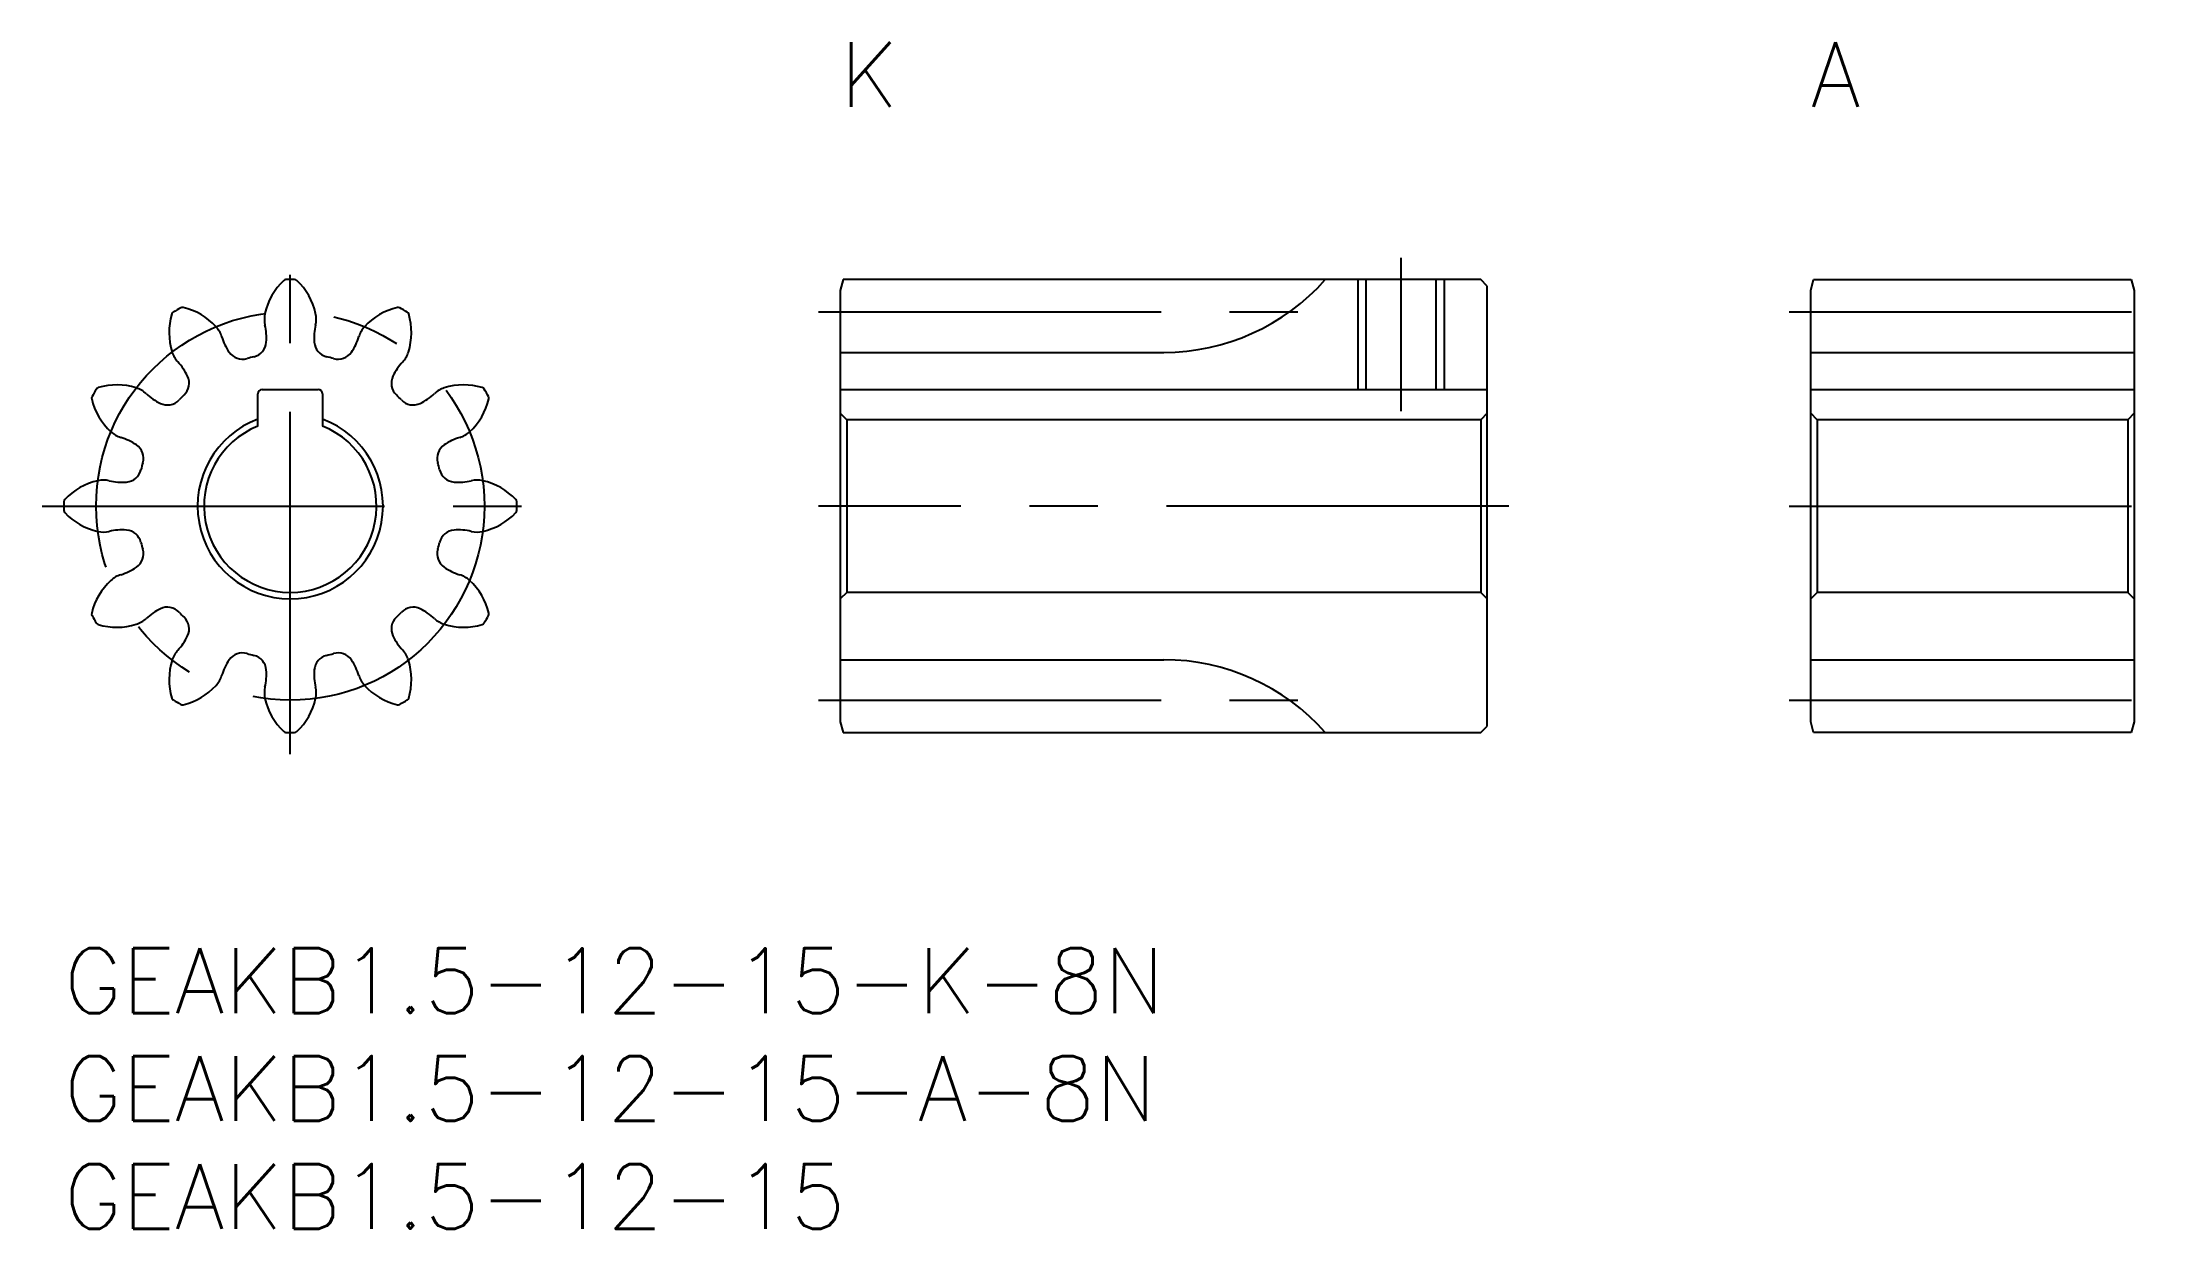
# Model space of a CAD drawing. Extents: x -1 to 97, y -13 to 42.
import ezdxf

# ---------------------------------------------------------------- set-up
doc = ezdxf.new("R2010")
doc.units = 0
doc.header["$LTSCALE"] = 0.5
doc.linetypes.add('CENTER', pattern=[50.8, 31.75, -6.35, 6.35, -6.35])
for name, color, linetype in [('MSM_CENTER', 1, 'CENTER'), ('MSM_CONTINUOUS', 7, 'CONTINUOUS'), ('MSM_NARROW', 5, 'CONTINUOUS'), ('MSM_PART_NUMBER', 7, 'CONTINUOUS')]:
    doc.layers.add(name, color=color, linetype=linetype)
doc.styles.get("Standard").update_dxf_attribs({"font": 'txt.shx', "height": 1, "bigfont": 'bigfont.shx'})

# ---------------------------------------------------------------- blocks, each defined once
blk = doc.blocks.new('*U3')
at = {"layer": 'MSM_PART_NUMBER'}
blk.add_text('K', height=3, dxfattribs=at).set_placement((36, 39))
blk = doc.blocks.new('*U4')
at = {"layer": 'MSM_PART_NUMBER'}
blk.add_text('A', height=3, dxfattribs=at).set_placement((81, 39))
blk = doc.blocks.new('*U5')
at = {"layer": 'MSM_PART_NUMBER'}
blk.add_text('GEAKB1.5-12-15-K-8N', height=3, dxfattribs=at).set_placement((0, -3))
blk = doc.blocks.new('*U6')
at = {"layer": 'MSM_PART_NUMBER'}
blk.add_text('GEAKB1.5-12-15-A-8N', height=3, dxfattribs=at).set_placement((0, -8))
blk = doc.blocks.new('*U7')
at = {"layer": 'MSM_PART_NUMBER'}
blk.add_text('GEAKB1.5-12-15', height=3, dxfattribs=at).set_placement((0, -13))

msp = doc.modelspace()

# ---------------------------------------------------------------- linework, layer by layer
at = {"layer": 'MSM_CENTER'}
for p, q in [((10.5, 9), (10.5, 32)), ((62, 32), (62, 24.9)), ((35, 29.5), (57.83, 29.5)), ((80, 29.5), (97, 29.5)), ((-1, 20.5), (22, 20.5)), ((67, 20.5), (35, 20.5)), ((80, 20.5), (97, 20.5)), ((35, 11.5), (57.83, 11.5)), ((80, 11.5), (97, 11.5))]:
    msp.add_line(p, q, dxfattribs=at)
msp.add_circle((10.5, 20.5), 9, dxfattribs=at)
at = {"layer": 'MSM_CONTINUOUS'}
for p, q in [((36.134, 31), (36, 30.5)), ((36, 30.5), (36, 10.5)), ((65.7, 31), (36.134, 31)), ((60.379, 31), (60.379, 25.9)), ((63.621, 31), (63.621, 25.9)), ((66, 30.7), (65.7, 31)), ((66, 10.3), (66, 30.7)), ((81, 30.5), (81.134, 31)), ((81, 10.5), (81, 30.5)), ((81.134, 31), (95.866, 31)), ((95.866, 31), (96, 30.5)), ((96, 30.5), (96, 10.5)), ((36, 27.625), (51, 27.625)), ((81, 27.625), (96, 27.625)), ((9, 24.208), (9, 25.7)), ((9.2, 25.9), (11.8, 25.9)), ((12, 25.7), (12, 24.208)), ((36, 25.9), (66, 25.9)), ((81, 25.9), (96, 25.9)), ((36.3, 24.5), (36, 24.8)), ((36.3, 24.5), (36.3, 16.5)), ((65.7, 24.5), (36.3, 24.5)), ((66, 24.8), (65.7, 24.5)), ((65.7, 24.5), (65.7, 16.5)), ((81.3, 24.5), (81, 24.8)), ((81.3, 24.5), (81.3, 16.5)), ((95.7, 24.5), (81.3, 24.5)), ((96, 24.8), (95.7, 24.5)), ((95.7, 24.5), (95.7, 16.5)), ((36.3, 16.5), (36, 16.2)), ((65.7, 16.5), (36.3, 16.5)), ((66, 16.2), (65.7, 16.5)), ((81.3, 16.5), (81, 16.2)), ((95.7, 16.5), (81.3, 16.5)), ((96, 16.2), (95.7, 16.5)), ((36, 13.375), (51, 13.375)), ((81, 13.375), (96, 13.375)), ((36, 10.5), (36.134, 10)), ((36.134, 10), (65.7, 10)), ((65.7, 10), (66, 10.3)), ((81.134, 10), (81, 10.5)), ((95.866, 10), (81.134, 10)), ((96, 10.5), (95.866, 10))]:
    msp.add_line(p, q, dxfattribs=at)
for centre, radius, start, end in [((12.254, 28.774), 3, 133.29336, 167.5), ((10.3, 30.848), 0.15, 91.10828, 133.29337), ((10.5, 20.5), 10.5, 88.89172, 91.10828), ((10.7, 30.848), 0.15, 46.70664, 88.89172), ((8.746, 28.774), 3, 12.5, 46.70664), ((51, 37.625), 10, 270, 318.50918), ((7.882, 28.542), 3, 163.29336, 197.5), ((5.153, 29.362), 0.15, 121.10828, 163.29337), ((10.5, 20.5), 10.5, 118.89172, 121.10828), ((5.499, 29.562), 0.15, 76.70666, 118.89172), ((4.844, 26.788), 3, 42.5, 76.70664), ((10.5, 29.163), 1.203, 167.49998, 192.92818), ((10.5, 29.163), 1.203, 347.07182, 12.50002), ((16.156, 26.788), 3, 103.29336, 137.5), ((15.501, 29.562), 0.15, 61.10828, 103.29335), ((10.5, 20.5), 10.5, 58.89172, 61.10828), ((15.847, 29.362), 0.15, 16.70664, 58.89172), ((13.118, 28.542), 3, 342.5, 16.70664), ((6.169, 28.002), 1.203, 17.07182, 42.50002), ((6.728, 28.297), 2.667, 355.66981, 12.92819), ((14.272, 28.297), 2.667, 167.07181, 184.33019), ((14.831, 28.002), 1.203, 137.49998, 162.92818), ((6.169, 28.002), 1.203, 197.49998, 222.92818), ((9.868, 29.138), 2.667, 197.07181, 214.33019), ((8.285, 28.057), 0.75, 214.33019, 286.33347), ((8.639, 28.152), 0.75, 283.66653, 355.66981), ((12.361, 28.152), 0.75, 184.33019, 256.33347), ((12.715, 28.057), 0.75, 253.66653, 325.66981), ((11.132, 29.138), 2.667, 325.66981, 342.92819), ((14.831, 28.002), 1.203, 317.07182, 342.50002), ((3.335, 25.366), 2.667, 25.66981, 42.92819), ((5.063, 26.197), 0.75, 313.66653, 25.66981), ((10.5, 20.5), 7.125, 103.66653, 106.33347), ((10.5, 20.5), 7.125, 73.66653, 76.33347), ((15.937, 26.197), 0.75, 154.33019, 226.33347), ((17.665, 25.366), 2.667, 137.07181, 154.33019), ((1.438, 25.501), 0.15, 151.10828, 193.29337), ((10.5, 20.5), 10.5, 148.89172, 151.10828), ((1.638, 25.847), 0.15, 106.70664, 148.89172), ((2.458, 23.118), 3, 72.5, 106.70664), ((2.998, 24.831), 1.203, 47.07182, 72.50002), ((5.634, 27.665), 2.667, 227.07181, 244.33019), ((10.5, 20.5), 7.125, 133.66653, 136.33347), ((9.2, 25.7), 0.2, 90, 180), ((11.8, 25.7), 0.2, 0, 90), ((10.5, 20.5), 7.125, 43.66653, 46.33347), ((15.366, 27.665), 2.667, 295.66981, 312.92819), ((18.002, 24.831), 1.203, 107.49998, 132.92818), ((18.542, 23.118), 3, 73.29336, 107.5), ((19.362, 25.847), 0.15, 31.10828, 73.29335), ((10.5, 20.5), 10.5, 28.89172, 31.10828), ((19.562, 25.501), 0.15, 346.70664, 28.89172), ((4.212, 26.156), 3, 193.29336, 227.5), ((4.803, 25.937), 0.75, 244.33017, 316.33347), ((10.5, 20.5), 4.3, 110.41621, 69.58379), ((16.197, 25.937), 0.75, 223.66653, 295.66981), ((16.788, 26.156), 3, 312.5, 346.70664), ((2.998, 24.831), 1.203, 227.49998, 252.92818), ((1.862, 21.132), 2.667, 55.66981, 72.92819), ((10.5, 20.5), 4, 112.02431, 67.97569), ((19.138, 21.132), 2.667, 107.07181, 124.33019), ((18.002, 24.831), 1.203, 287.07182, 312.50002), ((2.943, 22.715), 0.75, 343.66653, 55.66981), ((18.057, 22.715), 0.75, 124.33019, 196.33347), ((2.226, 18.746), 3, 102.5, 136.70664), ((1.837, 20.5), 1.203, 77.07182, 102.50002), ((2.703, 24.272), 2.667, 257.07181, 274.33019), ((2.848, 22.361), 0.75, 274.33019, 346.33347), ((10.5, 20.5), 7.125, 163.66653, 166.33347), ((10.5, 20.5), 7.125, 13.66653, 16.33347), ((18.152, 22.361), 0.75, 193.66653, 265.66981), ((18.297, 24.272), 2.667, 265.66981, 282.92819), ((19.163, 20.5), 1.203, 77.49998, 102.92818), ((18.774, 18.746), 3, 43.29336, 77.5), ((10.5, 20.5), 10.5, 178.89172, 181.10828), ((0.152, 20.7), 0.15, 136.70664, 178.89172), ((20.848, 20.7), 0.15, 1.10828, 43.29335), ((10.5, 20.5), 10.5, 358.89172, 1.10828), ((0.152, 20.3), 0.15, 181.10828, 223.29337), ((2.226, 22.254), 3, 223.29336, 257.5), ((18.774, 22.254), 3, 282.5, 316.70664), ((20.848, 20.3), 0.15, 316.70664, 358.89172), ((1.837, 20.5), 1.203, 257.49998, 282.92818), ((2.703, 16.728), 2.667, 85.66981, 102.92819), ((2.848, 18.639), 0.75, 13.66653, 85.66981), ((10.5, 20.5), 7.125, 193.66653, 196.33347), ((10.5, 20.5), 7.125, 343.66653, 346.33347), ((18.152, 18.639), 0.75, 94.33019, 166.33347), ((18.297, 16.728), 2.667, 77.07181, 94.33019), ((19.163, 20.5), 1.203, 257.07182, 282.50002), ((1.862, 19.868), 2.667, 287.07181, 304.33019), ((2.943, 18.285), 0.75, 304.33017, 16.33347), ((18.057, 18.285), 0.75, 163.66653, 235.66981), ((19.138, 19.868), 2.667, 235.66981, 252.92819), ((4.212, 14.844), 3, 132.5, 166.70664), ((2.998, 16.169), 1.203, 107.07182, 132.50002), ((18.002, 16.169), 1.203, 47.49998, 72.92818), ((16.788, 14.844), 3, 13.29336, 47.5), ((5.634, 13.335), 2.667, 115.66981, 132.92819), ((4.803, 15.063), 0.75, 43.66653, 115.66981), ((16.197, 15.063), 0.75, 64.33019, 136.33347), ((15.366, 13.335), 2.667, 47.07181, 64.33019), ((1.438, 15.499), 0.15, 166.70666, 208.89172), ((10.5, 20.5), 10.5, 208.89172, 211.10828), ((1.638, 15.153), 0.15, 211.10828, 253.29337), ((2.458, 17.882), 3, 253.29336, 287.5), ((2.998, 16.169), 1.203, 287.49998, 312.92818), ((10.5, 20.5), 7.125, 223.66653, 226.33347), ((5.063, 14.803), 0.75, 334.33017, 46.33347), ((15.937, 14.803), 0.75, 133.66653, 205.66981), ((10.5, 20.5), 7.125, 313.66653, 316.33347), ((18.002, 16.169), 1.203, 227.07182, 252.50002), ((18.542, 17.882), 3, 252.5, 286.70664), ((19.362, 15.153), 0.15, 286.70664, 328.89172), ((10.5, 20.5), 10.5, 328.89172, 331.10828), ((19.562, 15.499), 0.15, 331.10828, 13.29335), ((6.169, 12.998), 1.203, 137.07182, 162.50002), ((3.335, 15.634), 2.667, 317.07181, 334.33019), ((17.665, 15.634), 2.667, 205.66981, 222.92819), ((14.831, 12.998), 1.203, 17.49998, 42.92818), ((7.882, 12.458), 3, 162.5, 196.70664), ((9.868, 11.862), 2.667, 145.66981, 162.92819), ((8.285, 12.943), 0.75, 73.66653, 145.66981), ((10.5, 20.5), 7.125, 253.66653, 256.33347), ((8.639, 12.848), 0.75, 4.33019, 76.33347), ((6.728, 12.703), 2.667, 347.07181, 4.33019), ((14.272, 12.703), 2.667, 175.66981, 192.92819), ((12.361, 12.848), 0.75, 103.66653, 175.66981), ((10.5, 20.5), 7.125, 283.66653, 286.33347), ((12.715, 12.943), 0.75, 34.33019, 106.33347), ((11.132, 11.862), 2.667, 17.07181, 34.33019), ((13.118, 12.458), 3, 343.29336, 17.5), ((51, 3.375), 10, 41.49082, 90), ((4.844, 14.212), 3, 283.29336, 317.5), ((6.169, 12.998), 1.203, 317.49998, 342.92818), ((10.5, 11.837), 1.203, 167.07182, 192.50002), ((10.5, 11.837), 1.203, 347.49998, 12.92818), ((14.831, 12.998), 1.203, 197.07182, 222.50002), ((16.156, 14.212), 3, 222.5, 256.70664), ((5.153, 11.638), 0.15, 196.70664, 238.89172), ((10.5, 20.5), 10.5, 238.89172, 241.10828), ((5.499, 11.438), 0.15, 241.10828, 283.29335), ((12.254, 12.226), 3, 192.5, 226.70664), ((8.746, 12.226), 3, 313.29336, 347.5), ((15.501, 11.438), 0.15, 256.70664, 298.89172), ((10.5, 20.5), 10.5, 298.89172, 301.10828), ((15.847, 11.638), 0.15, 301.10828, 343.29335), ((10.3, 10.152), 0.15, 226.70664, 268.89172), ((10.5, 20.5), 10.5, 268.89172, 271.10828), ((10.7, 10.152), 0.15, 271.10828, 313.29336)]:
    msp.add_arc(centre, radius, start, end, dxfattribs=at)
at = {"layer": 'MSM_NARROW'}
for p, q in [((60, 31), (60, 25.9)), ((64, 31), (64, 25.9))]:
    msp.add_line(p, q, dxfattribs=at)

# ---------------------------------------------------------------- block references
at = {"layer": 'MSM_CONTINUOUS'}
for name in ['*U3', '*U4', '*U5', '*U6', '*U7']:
    msp.add_blockref(name, (0, 0), dxfattribs=at)

doc.saveas('drawing.dxf')
